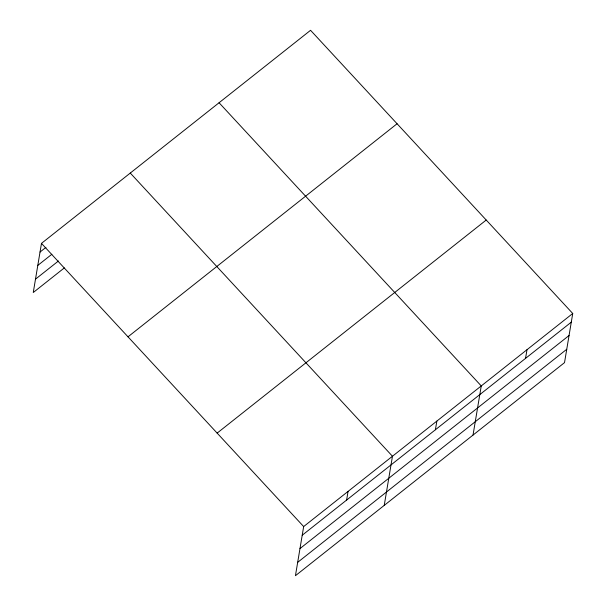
<?xml version="1.0" encoding="UTF-8"?>
<svg xmlns="http://www.w3.org/2000/svg" width="606" height="606" viewBox="0 0 606 606"><rect width="100%" height="100%" fill="white"/><g stroke="black" fill="none" stroke-linecap="round" stroke-linejoin="round"><path stroke-width="0.91" d="M572.738 313.484L303.667 526.561L295.44 575.7L564.519 362.63L572.738 313.484L310.56 30.3L41.481 243.37L33.262 292.516L64.334 267.905M346.609 500.079L348.064 491.405M384.234 505.389L392.461 456.242L130.275 173.058M435.403 429.76L436.858 421.087M473.028 435.07L481.255 385.931L219.069 102.747M525.546 358.381L527 349.707M40.034 252.043L45.95 247.362M37.799 265.398L51.858 254.27M35.496 279.161L58.434 260.997M128.002 336.822L397.074 123.753M217.145 433.108L486.217 220.039M302.212 535.234L571.291 322.157M299.978 548.589L569.057 335.512M297.675 562.345L566.754 349.276M41.481 243.37L303.667 526.561"/></g></svg>
